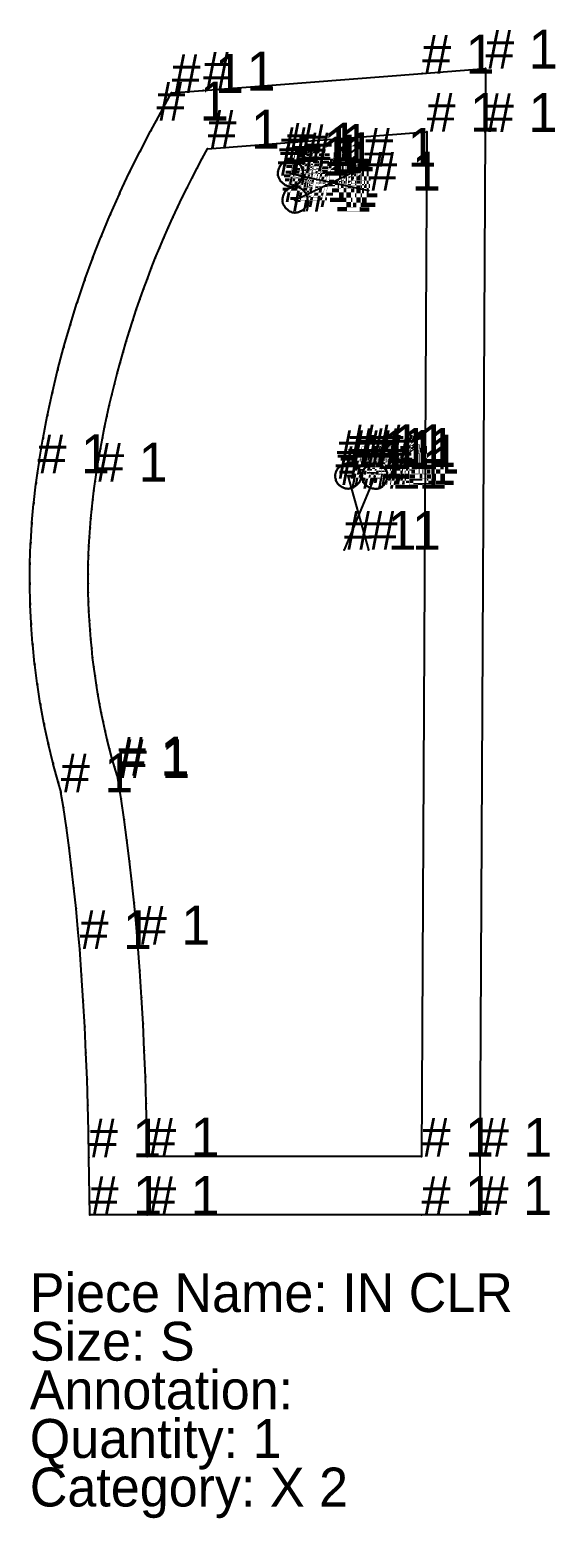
# Model space of a CAD drawing. Extents: x 0 to 5390, y -290 to 286.
# Drawn here: x 2688 to 2796, y -180.3 to 125.9 of the extents above; entities that cross this region are included whole.
import ezdxf

# ---------------------------------------------------------------- set-up
doc = ezdxf.new("R2010")
doc.units = 0

# ---------------------------------------------------------------- blocks, each defined once
blk = doc.blocks.new('IN_CLRS')
at = {"layer": '1'}
blk.add_lwpolyline([(93.64, 117.9), (93.58, 104.86), (92.53, -105.96), (92.47, -117.9), (80.53, -117.9), (24.14, -117.9), (12.32, -117.9), (12.14, -106.08), (12.06, -100.67), (11.93, -95.31), (11.76, -89.96), (11.55, -84.6), (11.29, -79.25), (10.99, -73.9), (10.64, -68.56), (10.25, -63.22), (9.9, -59.05), (9.51, -54.88), (9.07, -50.72), (8.6, -46.56), (8.07, -42.41), (7.51, -38.26), (6.9, -34.12), (6.4, -30.98), (6.36, -30.71), (5.89, -29.11), (5.85, -28.98), (5.81, -28.84), (4.81, -25.15), (4.77, -25), (4.73, -24.84), (3.83, -21.12), (3.8, -20.96), (3.76, -20.81), (2.96, -17.07), (2.93, -16.91), (2.9, -16.75), (2.21, -12.99), (2.18, -12.83), (2.15, -12.67), (1.56, -8.89), (1.53, -8.73), (1.51, -8.57), (1.02, -4.78), (1, -4.62), (0.99, -4.46), (0.6, -0.66), (0.58, -0.49), (0.57, -0.33), (0.29, 3.48), (0.28, 3.64), (0.27, 3.81), (0.09, 7.62), (0.08, 7.79), (0.08, 7.95), (0, 11.77), (0, 11.93), (0, 12.1), (0.03, 15.92), (0.03, 16.08), (0.04, 16.24), (0.17, 20.06), (0.17, 20.22), (0.18, 20.39), (0.42, 24.2), (0.43, 24.36), (0.44, 24.53), (0.78, 28.33), (0.8, 28.5), (0.82, 28.66), (1.26, 32.45), (1.28, 32.61), (1.3, 32.78), (1.58, 34.67), (1.9, 36.91), (1.92, 37.05), (1.94, 37.18), (2.69, 41.66), (2.72, 41.8), (2.74, 41.93), (3.59, 46.39), (3.62, 46.53), (3.65, 46.66), (4.6, 51.1), (4.63, 51.24), (4.66, 51.37), (5.72, 55.79), (5.75, 55.92), (5.78, 56.05), (6.94, 60.44), (6.98, 60.58), (7.01, 60.71), (8.27, 65.07), (8.31, 65.2), (8.35, 65.34), (9.7, 69.67), (9.74, 69.8), (9.78, 69.93), (11.24, 74.23), (11.28, 74.36), (11.33, 74.49), (12.88, 78.76), (12.92, 78.89), (12.97, 79.02), (14.62, 83.25), (14.67, 83.38), (14.72, 83.5), (16.46, 87.7), (16.52, 87.82), (16.57, 87.95), (18.41, 92.1), (18.47, 92.23), (18.52, 92.35), (20.45, 96.46), (20.51, 96.59), (20.57, 96.71), (22.6, 100.77), (22.66, 100.9), (22.72, 101.02), (24.84, 105.04), (24.89, 105.13), (24.94, 105.22), (26.03, 107.21), (29.15, 112.9), (35.62, 113.4), (80.65, 116.89)], close=True, dxfattribs=at)
at = {"layer": '14'}
blk.add_lwpolyline([(81.58, 104.92), (80.53, -105.9), (24.14, -105.9), (24.06, -100.44), (23.93, -94.98), (23.76, -89.53), (23.54, -84.07), (23.27, -78.62), (22.96, -73.17), (22.61, -67.73), (22.21, -62.29), (21.85, -57.99), (21.45, -53.7), (21, -49.41), (20.51, -45.13), (19.97, -40.85), (19.39, -36.58), (18.76, -32.31), (18.09, -28.06), (17.93, -27.54), (17.39, -25.71), (16.88, -23.87), (16.39, -22.02), (15.93, -20.16), (15.5, -18.3), (15.09, -16.44), (14.7, -14.57), (14.34, -12.69), (14.01, -10.81), (13.7, -8.92), (13.41, -7.03), (13.16, -5.14), (12.92, -3.24), (12.72, -1.34), (12.54, 0.56), (12.38, 2.46), (12.25, 4.37), (12.15, 6.28), (12.08, 8.19), (12.02, 10.1), (12, 12.01), (12, 13.92), (12.03, 15.83), (12.08, 17.74), (12.16, 19.65), (12.27, 21.55), (12.4, 23.46), (12.55, 25.36), (12.74, 27.27), (12.94, 29.17), (13.18, 31.06), (13.44, 32.95), (13.78, 35.2), (14.14, 37.44), (14.53, 39.68), (14.94, 41.91), (15.38, 44.14), (15.85, 46.36), (16.33, 48.58), (16.85, 50.79), (17.39, 53), (17.96, 55.2), (18.55, 57.39), (19.16, 59.58), (19.8, 61.76), (20.47, 63.93), (21.15, 66.09), (21.87, 68.25), (22.61, 70.4), (23.37, 72.54), (24.16, 74.67), (24.97, 76.79), (25.8, 78.9), (26.66, 81), (27.55, 83.09), (28.45, 85.18), (29.38, 87.25), (30.34, 89.31), (31.32, 91.36), (32.32, 93.4), (33.34, 95.42), (34.39, 97.44), (35.46, 99.44), (36.55, 101.43)], close=True, dxfattribs=at)
at = {"layer": '2'}
for p in [(93.64, 117.9), (93.64, 117.9), (29.15, 112.9), (81.58, 104.92), (81.58, 104.92), (36.55, 101.43), (50.99, 95.89), (50.99, 95.89), (50.99, 95.89), (50.99, 95.89), (50.99, 95.89), (53.57, 96.35), (53.57, 96.35), (53.57, 96.35), (56.15, 96.8), (56.15, 96.8), (56.15, 96.8), (56.15, 96.8), (56.15, 96.8), (68.72, 97.72), (68.72, 97.72), (69.6, 92.8), (69.6, 92.8), (51.94, 90.49), (51.94, 90.49), (51.94, 90.49), (51.94, 90.49), (51.94, 90.49), (54.48, 90.87), (54.48, 90.87), (54.48, 90.87), (57.1, 91.4), (57.1, 91.4), (57.1, 91.4), (57.1, 91.4), (57.1, 91.4), (65.36, 34.14), (65.36, 34.14), (65.36, 34.14), (65.42, 36.71), (65.42, 36.71), (65.42, 36.71), (65.42, 36.71), (65.42, 36.71), (70.91, 36.71), (70.91, 36.71), (70.91, 36.71), (70.91, 36.71), (70.91, 36.71), (70.91, 34.09), (70.91, 34.09), (70.91, 34.09), (65.42, 31.47), (65.42, 31.47), (65.42, 31.47), (65.42, 31.47), (65.42, 31.47), (70.91, 31.47), (70.91, 31.47), (70.91, 31.47), (70.91, 31.47), (70.91, 31.47), (64.63, 18.92), (64.63, 18.92), (69.63, 18.93), (69.63, 18.93), (24.14, -105.9), (80.53, -105.9), (12.32, -117.9), (24.14, -117.9), (80.53, -117.9), (92.47, -117.9)]:
    blk.add_point(p, dxfattribs=at)
at = {"layer": '3'}
for p in [(80.65, 116.89), (35.62, 113.4), (26.03, 107.21), (24.84, 105.04), (24.89, 105.13), (24.94, 105.22), (93.58, 104.86), (22.6, 100.77), (22.66, 100.9), (22.72, 101.02), (35.46, 99.44), (51.53, 98.01), (51.65, 98.17), (51.78, 98.31), (51.93, 98.43), (52.09, 98.54), (52.26, 98.64), (52.44, 98.72), (52.62, 98.78), (52.93, 98.85), (53.24, 98.89), (53.56, 98.9), (53.87, 98.88), (54.19, 98.83), (54.49, 98.74), (54.79, 98.63), (55.07, 98.49), (55.29, 98.35), (55.49, 98.18), (55.67, 97.99), (20.45, 96.46), (20.51, 96.59), (20.57, 96.71), (33.34, 95.42), (34.39, 97.44), (50.98, 96.15), (50.99, 96.4), (51.01, 96.65), (51.06, 96.9), (51.09, 95.59), (51.13, 97.15), (51.21, 97.39), (51.22, 95.3), (51.31, 97.62), (51.38, 95.03), (51.42, 97.85), (55.82, 97.78), (55.83, 95.07), (55.93, 95.31), (55.95, 97.55), (56.01, 95.55), (56.04, 97.31), (56.07, 95.79), (56.11, 97.06), (56.12, 96.04), (56.15, 96.29), (56.16, 96.55), (18.41, 92.1), (18.47, 92.23), (18.52, 92.35), (32.32, 93.4), (51.56, 94.77), (51.77, 94.53), (52, 94.31), (52.16, 91.97), (52.25, 94.12), (52.26, 92.21), (52.38, 92.43), (52.48, 92.6), (52.52, 93.95), (52.6, 92.75), (52.74, 92.89), (52.75, 93.83), (52.88, 93.02), (53, 93.75), (53.04, 93.13), (53.21, 93.23), (53.25, 93.7), (53.39, 93.31), (53.51, 93.68), (53.57, 93.37), (53.77, 93.69), (53.81, 93.48), (54.03, 93.73), (54.06, 93.55), (54.28, 93.8), (54.32, 93.59), (54.52, 93.9), (54.58, 93.6), (54.7, 93.97), (54.84, 93.58), (54.88, 94.05), (55.05, 94.14), (55.09, 93.53), (55.21, 94.26), (55.34, 93.44), (55.35, 94.39), (55.49, 94.53), (55.57, 93.33), (55.61, 94.68), (55.71, 94.85), (55.84, 93.16), (56.09, 92.97), (56.32, 92.75), (56.53, 92.51), (56.71, 92.26), (56.87, 91.98), (30.34, 89.31), (31.32, 91.36), (51.93, 90.74), (51.94, 90.99), (51.97, 91.24), (52.02, 91.49), (52.04, 90.18), (52.08, 91.73), (52.17, 89.9), (52.33, 89.62), (52.51, 89.36), (52.72, 89.12), (52.95, 88.9), (56.16, 88.85), (56.31, 88.98), (56.44, 89.12), (56.56, 89.27), (56.66, 89.44), (56.78, 89.67), (56.88, 89.9), (56.96, 90.14), (57, 91.69), (57.03, 90.38), (57.07, 90.63), (57.1, 90.89), (57.11, 91.14), (16.46, 87.7), (16.52, 87.82), (16.57, 87.95), (29.38, 87.25), (53.2, 88.71), (53.47, 88.54), (53.71, 88.43), (53.95, 88.34), (54.21, 88.29), (54.47, 88.27), (54.73, 88.28), (54.98, 88.32), (55.23, 88.39), (55.47, 88.5), (55.65, 88.56), (55.83, 88.64), (56, 88.74), (14.62, 83.25), (14.67, 83.38), (14.72, 83.5), (27.55, 83.09), (28.45, 85.18), (26.66, 81), (12.88, 78.76), (12.92, 78.89), (12.97, 79.02), (24.97, 76.79), (25.8, 78.9), (11.24, 74.23), (11.28, 74.36), (11.33, 74.49), (24.16, 74.67), (23.37, 72.54), (9.7, 69.67), (9.74, 69.8), (9.78, 69.93), (21.87, 68.25), (22.61, 70.4), (8.27, 65.07), (8.31, 65.2), (8.35, 65.34), (21.15, 66.09), (19.8, 61.76), (20.47, 63.93), (6.94, 60.44), (6.98, 60.58), (7.01, 60.71), (19.16, 59.58), (5.72, 55.79), (5.75, 55.92), (5.78, 56.05), (17.96, 55.2), (18.55, 57.39), (17.39, 53), (4.6, 51.1), (4.63, 51.24), (4.66, 51.37), (16.85, 50.79), (3.59, 46.39), (3.62, 46.53), (3.65, 46.66), (15.85, 46.36), (16.33, 48.58), (15.38, 44.14), (2.69, 41.66), (2.72, 41.8), (2.74, 41.93), (14.94, 41.91), (1.9, 36.91), (1.92, 37.05), (1.94, 37.18), (14.14, 37.44), (14.53, 39.68), (1.58, 34.67), (13.78, 35.2), (62.76, 34.1), (62.77, 34.36), (62.79, 33.84), (62.8, 34.61), (62.87, 34.86), (62.96, 35.11), (63.09, 35.33), (63.24, 35.54), (63.45, 35.78), (63.69, 35.99), (63.94, 36.18), (64.22, 36.35), (64.5, 36.48), (64.8, 36.59), (65.11, 36.67), (65.67, 36.68), (65.92, 36.63), (66.16, 36.55), (66.4, 36.47), (66.63, 36.36), (66.85, 36.24), (67.06, 36.1), (67.26, 35.94), (67.41, 35.81), (67.54, 35.67), (67.65, 35.51), (67.75, 35.35), (67.84, 35.17), (67.9, 34.99), (67.95, 34.8), (67.98, 34.6), (68.04, 34.35), (68.07, 34.09), (68.07, 33.83), (68.25, 34.1), (68.26, 34.36), (68.28, 33.84), (68.29, 34.61), (68.36, 34.86), (68.45, 35.11), (68.58, 35.33), (68.73, 35.54), (68.94, 35.78), (69.18, 35.99), (69.43, 36.18), (69.71, 36.35), (69.99, 36.48), (70.29, 36.59), (70.6, 36.67), (71.16, 36.68), (71.41, 36.63), (71.66, 36.56), (71.89, 36.47), (72.12, 36.36), (72.35, 36.24), (72.56, 36.1), (72.76, 35.94), (72.91, 35.81), (73.04, 35.67), (73.15, 35.51), (73.25, 35.35), (73.33, 35.17), (73.4, 34.99), (73.44, 34.8), (73.47, 34.6), (73.47, 33.97), (73.49, 34.29), (1.26, 32.45), (1.28, 32.61), (1.3, 32.78), (13.18, 31.06), (13.44, 32.95), (62.85, 33.58), (62.88, 33.39), (62.93, 33.2), (63, 33.02), (63.08, 32.84), (63.18, 32.68), (63.3, 32.52), (63.43, 32.38), (63.57, 32.24), (63.77, 32.09), (63.99, 31.95), (64.21, 31.83), (64.44, 31.72), (64.68, 31.63), (64.92, 31.56), (65.17, 31.51), (65.73, 31.52), (66.04, 31.6), (66.34, 31.71), (66.62, 31.84), (66.89, 32.01), (67.15, 32.2), (67.38, 32.41), (67.59, 32.64), (67.74, 32.86), (67.87, 33.08), (67.97, 33.32), (68.03, 33.58), (68.34, 33.58), (68.37, 33.39), (68.42, 33.2), (68.49, 33.02), (68.57, 32.84), (68.67, 32.68), (68.79, 32.52), (68.92, 32.38), (69.06, 32.24), (69.26, 32.09), (69.48, 31.95), (69.7, 31.83), (69.93, 31.72), (70.17, 31.63), (70.41, 31.56), (70.66, 31.51), (71.17, 31.47), (71.43, 31.49), (71.69, 31.54), (71.93, 31.63), (72.17, 31.74), (72.39, 31.89), (72.58, 32.05), (72.76, 32.24), (72.95, 32.5), (73.11, 32.77), (73.25, 33.06), (73.35, 33.35), (73.43, 33.66), (0.78, 28.33), (0.8, 28.5), (0.82, 28.66), (12.94, 29.17), (0.44, 24.53), (12.55, 25.36), (12.74, 27.27), (0.42, 24.2), (0.43, 24.36), (12.27, 21.55), (12.4, 23.46), (0.17, 20.22), (0.17, 20.06), (0.18, 20.39), (12.16, 19.65), (0.03, 16.08), (0.03, 15.92), (0.04, 16.24), (12.03, 15.83), (12.08, 17.74), (12, 13.92), (0, 12.1), (0, 11.93), (0, 11.77), (12, 12.01), (12.02, 10.1), (0.08, 7.95), (0.08, 7.79), (0.09, 7.62), (12.08, 8.19), (12.15, 6.28), (0.27, 3.81), (0.28, 3.64), (0.29, 3.48), (12.25, 4.37), (12.38, 2.46), (12.54, 0.56), (0.57, -0.33), (0.58, -0.49), (0.6, -0.66), (12.72, -1.34), (0.99, -4.46), (1, -4.62), (1.02, -4.78), (12.92, -3.24), (13.16, -5.14), (1.51, -8.57), (1.53, -8.73), (1.56, -8.89), (13.41, -7.03), (13.7, -8.92), (14.01, -10.81), (2.15, -12.67), (2.18, -12.83), (2.21, -12.99), (14.34, -12.69), (14.7, -14.57), (2.9, -16.75), (2.93, -16.91), (2.96, -17.07), (15.09, -16.44), (15.5, -18.3), (3.76, -20.81), (3.8, -20.96), (3.83, -21.12), (15.93, -20.16), (16.39, -22.02), (16.88, -23.87), (4.73, -24.84), (4.77, -25), (4.81, -25.15), (17.39, -25.71), (17.93, -27.54), (5.81, -28.84), (5.85, -28.98), (5.89, -29.11), (18.09, -28.06), (6.36, -30.71), (6.4, -30.98), (18.76, -32.31), (6.9, -34.12), (19.39, -36.58), (7.51, -38.26), (8.07, -42.41), (19.97, -40.85), (20.51, -45.13), (8.6, -46.56), (9.07, -50.72), (21, -49.41), (9.51, -54.88), (21.45, -53.7), (21.85, -57.99), (9.9, -59.05), (10.25, -63.22), (22.21, -62.29), (10.64, -68.56), (22.61, -67.73), (22.96, -73.17), (10.99, -73.9), (11.29, -79.25), (23.27, -78.62), (11.55, -84.6), (23.54, -84.07), (11.76, -89.96), (23.76, -89.53), (11.93, -95.31), (23.93, -94.98), (12.06, -100.67), (24.06, -100.44), (12.14, -106.08), (92.53, -105.96)]:
    blk.add_point(p, dxfattribs=at)
at = {"layer": '4'}
blk.add_point((6.4, -30.98, 10), dxfattribs=at)
at = {"layer": '8'}
for p, q in [((53.57, 96.35), (69.6, 92.8)), ((54.48, 90.87), (68.72, 97.72)), ((70.91, 34.09), (64.63, 18.92)), ((65.36, 34.14), (69.63, 18.93))]:
    blk.add_line(p, q, dxfattribs=at)
for points in [[(56.15, 96.8), (56.11, 97.06), (56.04, 97.31), (55.95, 97.55), (55.82, 97.78), (55.67, 97.99), (55.49, 98.18), (55.29, 98.35), (55.07, 98.49), (54.79, 98.63), (54.49, 98.74), (54.19, 98.83), (53.87, 98.88), (53.56, 98.9), (53.24, 98.89), (52.93, 98.85), (52.62, 98.78), (52.44, 98.72), (52.26, 98.64), (52.09, 98.54), (51.93, 98.43), (51.78, 98.31), (51.65, 98.17), (51.53, 98.01), (51.42, 97.85), (51.31, 97.62), (51.21, 97.39), (51.13, 97.15), (51.06, 96.9), (51.01, 96.65), (50.99, 96.4), (50.98, 96.15), (50.99, 95.89)], [(50.99, 95.89), (51.09, 95.59), (51.22, 95.3), (51.38, 95.03), (51.56, 94.77), (51.77, 94.53), (52, 94.31), (52.25, 94.12), (52.52, 93.95), (52.75, 93.83), (53, 93.75), (53.25, 93.7), (53.51, 93.68), (53.77, 93.69), (54.03, 93.73), (54.28, 93.8), (54.52, 93.9), (54.7, 93.97), (54.88, 94.05), (55.05, 94.14), (55.21, 94.26), (55.35, 94.39), (55.49, 94.53), (55.61, 94.68), (55.71, 94.85), (55.83, 95.07), (55.93, 95.31), (56.01, 95.55), (56.07, 95.79), (56.12, 96.04), (56.15, 96.29), (56.16, 96.55), (56.15, 96.8)], [(57.1, 91.4), (57, 91.69), (56.87, 91.98), (56.71, 92.26), (56.53, 92.51), (56.32, 92.75), (56.09, 92.97), (55.84, 93.16), (55.57, 93.33), (55.34, 93.44), (55.09, 93.53), (54.84, 93.58), (54.58, 93.6), (54.32, 93.59), (54.06, 93.55), (53.81, 93.48), (53.57, 93.37), (53.39, 93.31), (53.21, 93.23), (53.04, 93.13), (52.88, 93.02), (52.74, 92.89), (52.6, 92.75), (52.48, 92.6), (52.38, 92.43), (52.26, 92.21), (52.16, 91.97), (52.08, 91.73), (52.02, 91.49), (51.97, 91.24), (51.94, 90.99), (51.93, 90.74), (51.94, 90.49)], [(51.94, 90.49), (52.04, 90.18), (52.17, 89.9), (52.33, 89.62), (52.51, 89.36), (52.72, 89.12), (52.95, 88.9), (53.2, 88.71), (53.47, 88.54), (53.71, 88.43), (53.95, 88.34), (54.21, 88.29), (54.47, 88.27), (54.73, 88.28), (54.98, 88.32), (55.23, 88.39), (55.47, 88.5), (55.65, 88.56), (55.83, 88.64), (56, 88.74), (56.16, 88.85), (56.31, 88.98), (56.44, 89.12), (56.56, 89.27), (56.66, 89.44), (56.78, 89.67), (56.88, 89.9), (56.96, 90.14), (57.03, 90.38), (57.07, 90.63), (57.1, 90.89), (57.11, 91.14), (57.1, 91.4)], [(65.42, 36.71), (65.11, 36.67), (64.8, 36.59), (64.5, 36.48), (64.22, 36.35), (63.94, 36.18), (63.69, 35.99), (63.45, 35.78), (63.24, 35.54), (63.09, 35.33), (62.96, 35.11), (62.87, 34.86), (62.8, 34.61), (62.77, 34.36), (62.76, 34.1), (62.79, 33.84), (62.85, 33.58), (62.88, 33.39), (62.93, 33.2), (63, 33.02), (63.08, 32.84), (63.18, 32.68), (63.3, 32.52), (63.43, 32.38), (63.57, 32.24), (63.77, 32.09), (63.99, 31.95), (64.21, 31.83), (64.44, 31.72), (64.68, 31.63), (64.92, 31.56), (65.17, 31.51), (65.42, 31.47)], [(65.42, 31.47), (65.73, 31.52), (66.04, 31.6), (66.34, 31.71), (66.62, 31.84), (66.89, 32.01), (67.15, 32.2), (67.38, 32.41), (67.59, 32.64), (67.74, 32.86), (67.87, 33.08), (67.97, 33.32), (68.03, 33.58), (68.07, 33.83), (68.07, 34.09), (68.04, 34.35), (67.98, 34.6), (67.95, 34.8), (67.9, 34.99), (67.84, 35.17), (67.75, 35.35), (67.65, 35.51), (67.54, 35.67), (67.41, 35.81), (67.26, 35.94), (67.06, 36.1), (66.85, 36.24), (66.63, 36.36), (66.4, 36.47), (66.16, 36.55), (65.92, 36.63), (65.67, 36.68), (65.42, 36.71)], [(70.91, 36.71), (70.6, 36.67), (70.29, 36.59), (69.99, 36.48), (69.71, 36.35), (69.43, 36.18), (69.18, 35.99), (68.94, 35.78), (68.73, 35.54), (68.58, 35.33), (68.45, 35.11), (68.36, 34.86), (68.29, 34.61), (68.26, 34.36), (68.25, 34.1), (68.28, 33.84), (68.34, 33.58), (68.37, 33.39), (68.42, 33.2), (68.49, 33.02), (68.57, 32.84), (68.67, 32.68), (68.79, 32.52), (68.92, 32.38), (69.06, 32.24), (69.26, 32.09), (69.48, 31.95), (69.7, 31.83), (69.93, 31.72), (70.17, 31.63), (70.41, 31.56), (70.66, 31.51), (70.91, 31.47)], [(70.91, 31.47), (71.17, 31.47), (71.43, 31.49), (71.69, 31.54), (71.93, 31.63), (72.17, 31.74), (72.39, 31.89), (72.58, 32.05), (72.76, 32.24), (72.95, 32.5), (73.11, 32.77), (73.25, 33.06), (73.35, 33.35), (73.43, 33.66), (73.47, 33.97), (73.49, 34.29), (73.47, 34.6), (73.44, 34.8), (73.4, 34.99), (73.33, 35.17), (73.25, 35.35), (73.15, 35.51), (73.04, 35.67), (72.91, 35.81), (72.76, 35.94), (72.56, 36.1), (72.35, 36.24), (72.12, 36.36), (71.89, 36.47), (71.66, 36.56), (71.41, 36.63), (71.16, 36.68), (70.91, 36.71)]]:
    blk.add_lwpolyline(points, dxfattribs=at)
for p in [(50.99, 95.89), (53.57, 96.35), (56.15, 96.8), (51.94, 90.49), (54.48, 90.87), (57.1, 91.4), (65.36, 34.14), (65.42, 36.71), (70.91, 36.71), (70.91, 34.09), (65.42, 31.47), (70.91, 31.47)]:
    blk.add_point(p, dxfattribs=at)
at = {"layer": '1'}
for s, p in [('# 1', (93.64, 117.9)), ('# 1', (93.64, 117.9)), ('# 1', (80.65, 116.89)), ('# 1', (29.15, 112.9)), ('# 1', (35.62, 113.4)), ('# 1', (26.03, 107.21)), ('# 1', (93.58, 104.86)), ('# 1', (1.58, 34.67)), ('# 1', (6.4, -30.98)), ('# 1', (10.25, -63.22)), ('# 1', (92.53, -105.96)), ('# 1', (12.14, -106.08)), ('# 1', (12.32, -117.9)), ('# 1', (24.14, -117.9)), ('# 1', (80.53, -117.9)), ('# 1', (92.47, -117.9)), ('Piece Name: IN CLR', (0, -137.9)), ('Size: S', (0, -147.9)), ('Annotation: ', (0, -157.9)), ('Quantity: 1', (0, -167.9)), ('Category: X 2', (0, -177.9))]:
    blk.add_text(s, height=8, dxfattribs=at).set_placement(p)
at = {"layer": '14'}
for p in [(81.58, 104.92), (81.58, 104.92), (36.55, 101.43), (13.44, 32.95), (17.93, -27.54), (18.09, -28.06), (22.21, -62.29), (24.14, -105.9), (80.53, -105.9)]:
    blk.add_text('# 1', height=8, dxfattribs=at).set_placement(p)
at = {"layer": '4'}
blk.add_text('# 1', height=8, dxfattribs=at).set_placement((6.4, -30.98))
at = {"layer": '8'}
for p in [(51.42, 97.85), (52.62, 98.78), (53.57, 96.35), (53.57, 96.35), (55.07, 98.49), (56.15, 96.8), (56.15, 96.8), (56.15, 96.8), (68.72, 97.72), (50.99, 95.89), (50.99, 95.89), (50.99, 95.89), (52.52, 93.95), (53.57, 93.37), (54.52, 93.9), (55.57, 93.33), (55.71, 94.85), (51.94, 90.49), (51.94, 90.49), (51.94, 90.49), (52.38, 92.43), (54.48, 90.87), (54.48, 90.87), (57.1, 91.4), (57.1, 91.4), (57.1, 91.4), (69.6, 92.8), (53.47, 88.54), (55.47, 88.5), (56.66, 89.44), (63.24, 35.54), (65.42, 36.71), (65.42, 36.71), (65.42, 36.71), (67.26, 35.94), (68.73, 35.54), (70.91, 36.71), (70.91, 36.71), (70.91, 36.71), (72.76, 35.94), (62.85, 33.58), (63.57, 32.24), (65.36, 34.14), (65.36, 34.14), (67.59, 32.64), (67.98, 34.6), (68.34, 33.58), (69.06, 32.24), (70.91, 34.09), (70.91, 34.09), (72.76, 32.24), (73.47, 34.6), (65.42, 31.47), (65.42, 31.47), (65.42, 31.47), (70.91, 31.47), (70.91, 31.47), (70.91, 31.47), (64.63, 18.92), (69.63, 18.93)]:
    blk.add_text('# 1', height=8, dxfattribs=at).set_placement(p)

msp = doc.modelspace()

# ---------------------------------------------------------------- block references
at = {"layer": '1'}
msp.add_blockref('IN_CLRS', (2688.02, 0), dxfattribs=at)

doc.saveas('drawing.dxf')
